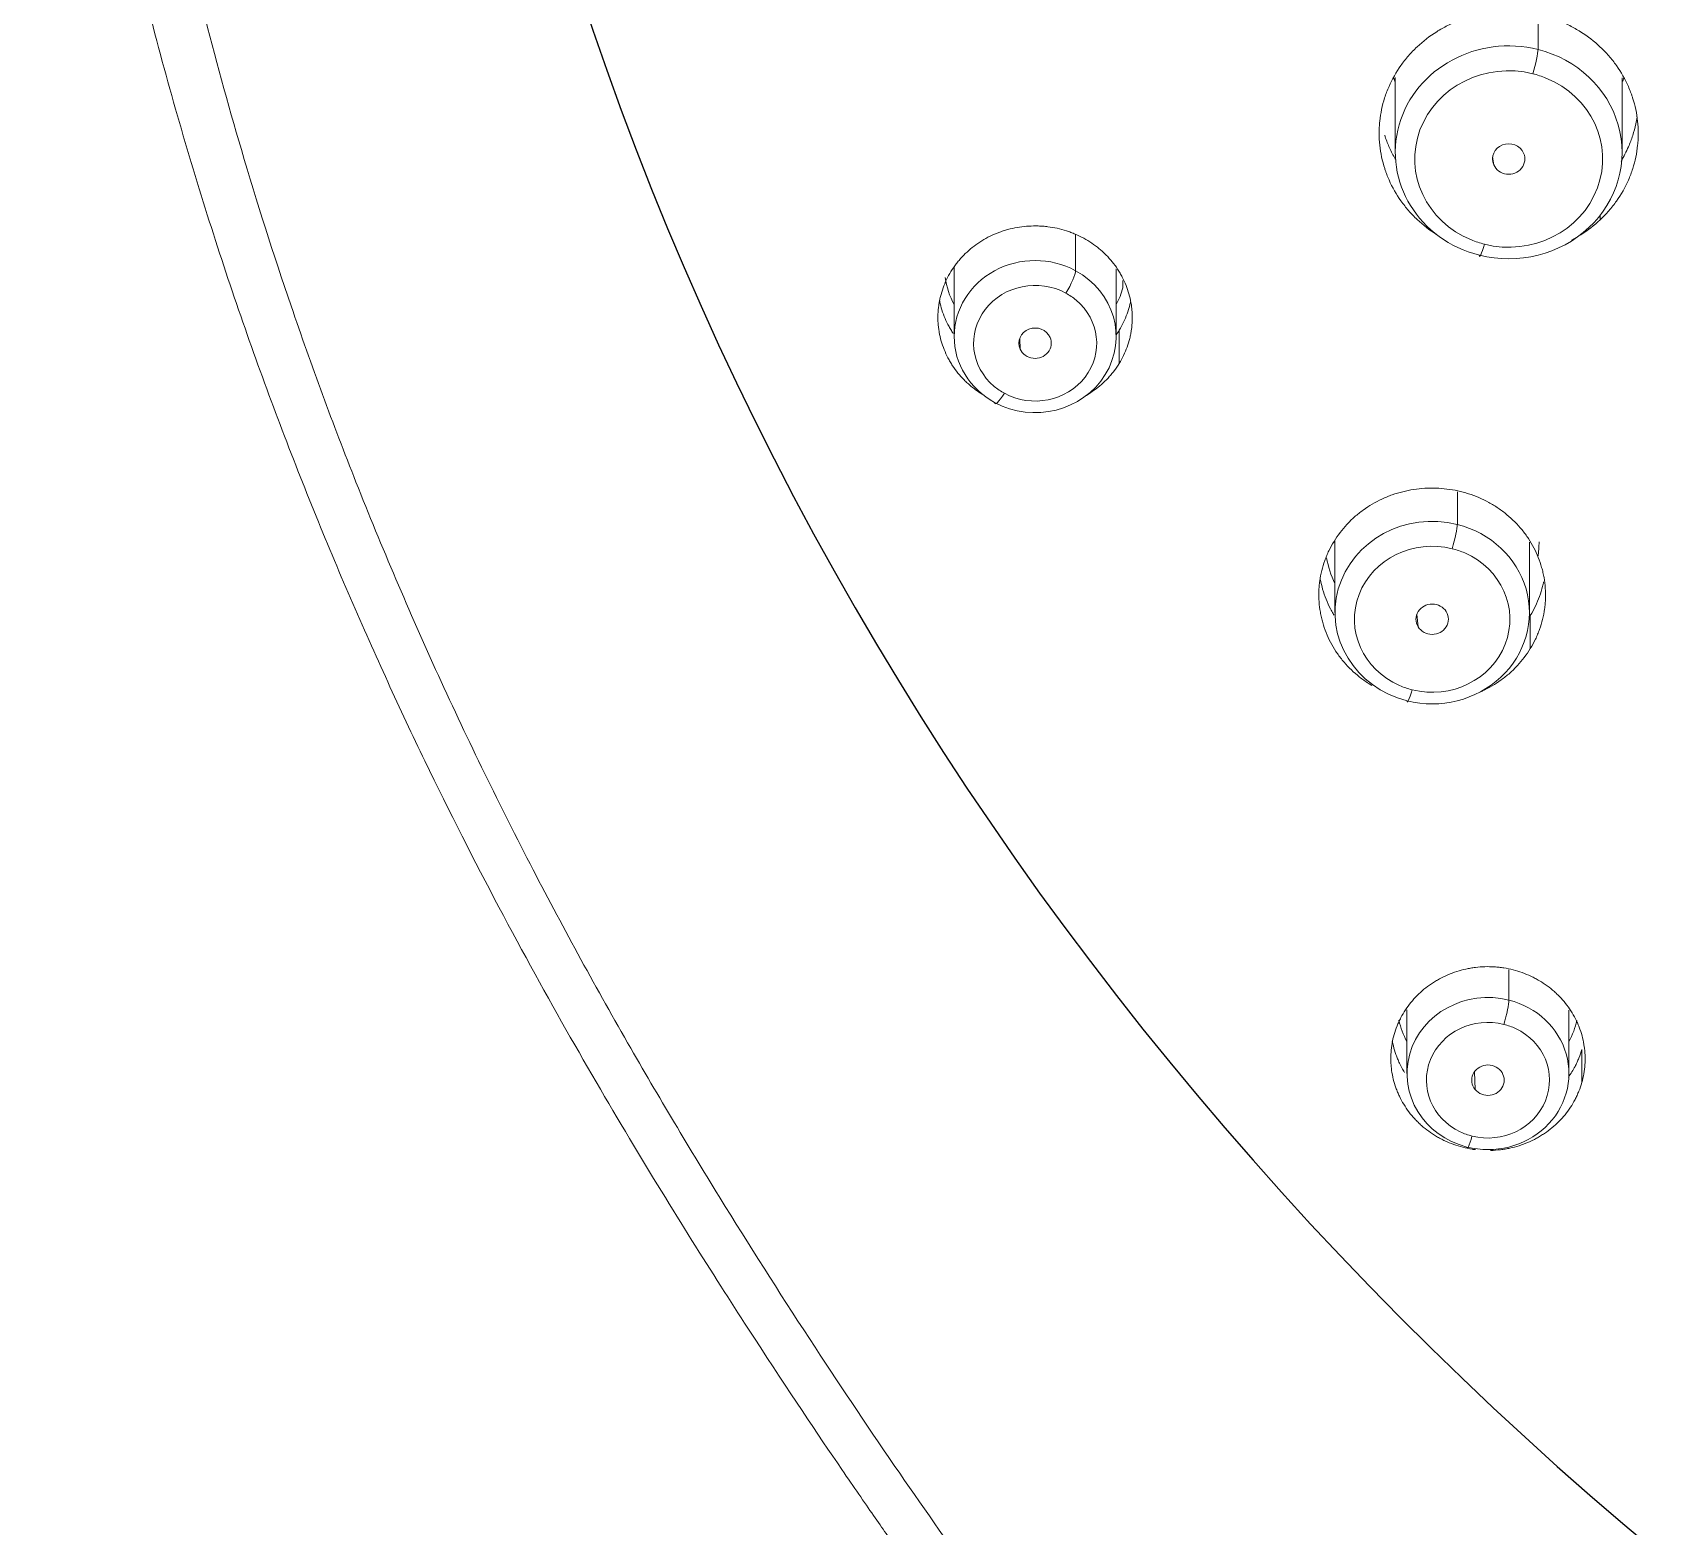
# Model space of a CAD drawing. Extents: x 3349 to 5808, y -3 to 827.
# Drawn here: x 3815.81 to 3836.02, y 498.76 to 517.22 of the extents above; entities that cross this region are included whole.
import ezdxf

# ---------------------------------------------------------------- set-up
doc = ezdxf.new("R2010")
doc.units = 0
doc.header["$LTSCALE"] = 4
doc.header["$MEASUREMENT"] = 0
doc.layers.get('0').update_dxf_attribs({"linetype": 'CONTINUOUS'})
doc.layers.add('1', color=7, linetype='CONTINUOUS')

msp = doc.modelspace()

# ---------------------------------------------------------------- linework, layer by layer
at = {"color": 7, "ltscale": 0.5}
msp.add_ellipse((3868.108, 529.628), major_axis=(-47.422, 0), ratio=0.896694, start_param=1.587359, end_param=7.826525, dxfattribs=at)
at = {"layer": '1', "color": 7, "linetype": 'Continuous', "lineweight": 13}
for p, q in [((3834.4, 517.007), (3834.4, 517.441)), ((3833.853, 515.583), (3833.839, 515.676)), ((3835.169, 514.905), (3835.169, 514.962)), ((3828.69, 514.275), (3828.69, 514.72)), ((3829.275, 514.155), (3829.275, 514.064)), ((3828.005, 513.307), (3827.999, 513.435)), ((3833.404, 511.141), (3833.404, 511.543)), ((3832.92, 509.875), (3832.902, 510.026)), ((3834.041, 505.263), (3834.041, 505.638)), ((3834.941, 504.654), (3834.941, 504.245)), ((3833.623, 504.159), (3833.614, 504.376))]:
    msp.add_line(p, q, dxfattribs=at)
at = {"layer": '1', "color": 7, "linetype": 'Continuous', "lineweight": 18}
for p, q in [((3832.638, 516.661), (3832.638, 515.737)), ((3835.438, 515.737), (3835.438, 516.657)), ((3827.19, 514.321), (3827.19, 513.461)), ((3829.19, 513.461), (3829.19, 514.3)), ((3831.893, 510.945), (3831.893, 510.051)), ((3834.293, 510.051), (3834.293, 510.923)), ((3832.782, 505.142), (3832.782, 504.356)), ((3834.782, 504.356), (3834.782, 505.138))]:
    msp.add_line(p, q, dxfattribs=at)
for centre, major_axis, ratio, start_param, end_param in [((3834.038, 515.737), (-1.4, 0), 0.939693, 4.45059, 7.592182), ((3834.038, 515.737), (-1.4, 0), 0.939693, 1.308997, 4.45059), ((3834.038, 517.16), (-1.52, 0), 0.939693, 0.362036, 0.39998), ((3834.038, 517.16), (-1.52, 0), 0.939693, 2.741547, 2.782044), ((3834.038, 515.655), (0.2, 0), 0.939591, 0.391663, 3.533255), ((3834.038, 515.655), (0.2, 0), 0.939591, 3.533255, 6.674848), ((3828.19, 513.461), (-1, 0), 0.939693, 4.18879, 7.330383), ((3828.19, 514.337), (1.123, 0), 0.939693, 3.280494, 3.614386), ((3828.19, 513.461), (-1, 0), 0.939693, 1.047198, 4.18879), ((3828.19, 514.337), (1.123, 0), 0.939693, 5.810408, 6.021386), ((3828.19, 513.379), (0.2, 0.001), 0.939285, 0.38908, 3.530672), ((3828.19, 513.379), (0.2, 0.001), 0.939285, 3.530672, 6.672265), ((3833.093, 510.051), (-1.2, 0), 0.939693, 4.45059, 7.592182), ((3833.093, 510.051), (-1.2, 0), 0.939693, 1.308997, 4.45059), ((3833.093, 510.927), (1.32, 0), 0.939693, 6.130458, 6.283168), ((3833.093, 510.927), (1.32, 0), 0.939693, 3.301994, 3.571287), ((3833.093, 509.969), (0.2, 0), 0.93953, 0.521038, 3.662631), ((3833.093, 509.969), (0.2, 0), 0.93953, 3.662631, 6.804224), ((3833.782, 504.356), (-1, 0), 0.939693, 4.45059, 7.592182), ((3833.782, 504.356), (-1, 0), 0.939693, 1.308997, 4.45059), ((3833.782, 505.231), (1.123, 0), 0.939693, 3.348201, 3.614402), ((3833.782, 505.231), (1.123, 0), 0.939693, 5.810376, 6.075595), ((3833.782, 504.274), (0.2, 0.001), 0.939541, 0.649593, 3.791186), ((3833.782, 504.274), (0.2, 0.001), 0.939541, 3.791186, 6.932779)]:
    msp.add_ellipse(centre, major_axis=major_axis, ratio=ratio, start_param=start_param, end_param=end_param, dxfattribs=at)
at = {"layer": '1', "color": 7, "linetype": 'Continuous', "lineweight": 13}
for centre, major_axis, ratio, start_param, end_param in [((3834.338, 516.79), (-0.059, -0.233), 0.088521, 1.232725, 2.803521), ((3834.038, 515.655), (-1.16, 0), 0.939693, 4.45059, 7.445929), ((3834.038, 515.655), (-1.16, 0), 0.939693, 1.308997, 4.304336), ((3834.038, 515.655), (-1.16, 0), 0.939693, 4.304336, 4.45059), ((3834.038, 515.655), (-1.16, 0), 0.939693, 1.162744, 1.308997), ((3833.738, 514.684), (0.059, 0.233), 0.088521, 2.803521, 4.374318), ((3828.19, 513.379), (-0.76, 0), 0.939693, 4.18879, 7.125628), ((3828.57, 514.08), (-0.114, -0.211), 0.17101, 1.265447, 2.836243), ((3828.19, 513.379), (-0.76, 0), 0.939693, 3.984035, 4.18879), ((3828.19, 513.379), (-0.76, 0), 0.939693, 1.047198, 3.984035), ((3828.19, 513.379), (-0.76, 0), 0.939693, 0.842443, 1.047198), ((3827.81, 512.843), (0.114, 0.211), 0.17101, 2.836243, 4.407039), ((3833.341, 510.923), (-0.059, -0.233), 0.088521, 1.232725, 2.803521), ((3833.093, 509.969), (-0.96, 0), 0.939693, 4.45059, 7.421553), ((3833.093, 509.969), (-0.96, 0), 0.939693, 1.308997, 4.279961), ((3833.093, 509.969), (-0.96, 0), 0.939693, 4.279961, 4.45059), ((3833.093, 509.969), (-0.96, 0), 0.939693, 1.138368, 1.308997), ((3832.845, 509.18), (0.059, 0.233), 0.088521, 2.803521, 4.374318), ((3833.979, 505.046), (-0.059, -0.233), 0.088521, 1.232725, 2.803521), ((3833.782, 504.274), (-0.76, 0), 0.939693, 4.45059, 7.387428), ((3833.782, 504.274), (-0.76, 0), 0.939693, 1.308997, 4.245835), ((3833.782, 504.274), (-0.76, 0), 0.939693, 4.245835, 4.45059), ((3833.782, 504.274), (-0.76, 0), 0.939693, 1.104242, 1.308997), ((3833.585, 503.666), (0.059, 0.233), 0.088521, 2.803521, 4.374318)]:
    msp.add_ellipse(centre, major_axis=major_axis, ratio=ratio, start_param=start_param, end_param=end_param, dxfattribs=at)
at = {"layer": '1', "color": 7, "linetype": 'Continuous', "lineweight": 18}
for points, knots in [([(3867.787, 577.688), (3866.647, 577.688), (3865.515, 577.653), (3863.272, 577.515), (3862.162, 577.412), (3858.869, 577.008), (3856.725, 576.611), (3852.571, 575.59), (3850.561, 574.967), (3847.66, 573.886), (3846.713, 573.501), (3844.859, 572.687), (3843.952, 572.258), (3841.296, 570.908), (3839.611, 569.926), (3836.42, 567.83), (3834.915, 566.716), (3832.091, 564.386), (3830.771, 563.17), (3828.317, 560.663), (3827.183, 559.372), (3825.096, 556.742), (3824.143, 555.404), (3822.412, 552.702), (3821.632, 551.339), (3820.237, 548.61), (3819.622, 547.243), (3818.545, 544.523), (3818.083, 543.17), (3817.299, 540.493), (3816.978, 539.169), (3816.461, 536.563), (3816.264, 535.281), (3815.98, 532.77), (3815.892, 531.541), (3815.811, 529.142), (3815.818, 527.973), (3815.916, 525.699), (3816.007, 524.595), (3816.256, 522.458), (3816.414, 521.425), (3816.785, 519.431), (3816.998, 518.47), (3817.466, 516.623), (3817.722, 515.737), (3818.261, 514.038), (3818.545, 513.225), (3819.13, 511.673), (3819.431, 510.933), (3820.04, 509.523), (3820.348, 508.854), (3820.961, 507.583), (3821.267, 506.982), (3821.868, 505.845), (3822.163, 505.31), (3822.737, 504.302), (3823.015, 503.83), (3823.547, 502.945), (3823.802, 502.533), (3824.284, 501.767), (3824.511, 501.413), (3825.146, 500.434), (3825.509, 499.894), (3825.951, 499.247), (3826.081, 499.059), (3826.25, 498.816), (3826.302, 498.742), (3826.373, 498.641), (3826.407, 498.593), (3826.444, 498.541), (3826.461, 498.516), (3826.47, 498.504), (3826.474, 498.498), (3826.476, 498.495), (3826.477, 498.494), (3826.477, 498.493), (3826.478, 498.493), (3826.478, 498.492), (3826.478, 498.492), (3826.478, 498.492), (3826.478, 498.492), (3826.478, 498.492), (3827.078, 497.644), (3827.7, 496.803), (3828.999, 495.145), (3829.675, 494.328), (3830.726, 493.122), (3831.082, 492.724), (3831.807, 491.933), (3832.175, 491.541), (3833.296, 490.377), (3834.063, 489.615), (3835.223, 488.48), (3835.611, 488.103), (3836.388, 487.348), (3836.776, 486.97), (3837.939, 485.83), (3838.712, 485.064), (3840.242, 483.506), (3840.999, 482.715), (3842.486, 481.1), (3843.217, 480.275), (3844.636, 478.582), (3845.326, 477.714), (3846.647, 475.926), (3847.279, 475.006), (3848.171, 473.584), (3848.459, 473.103), (3849.014, 472.126), (3849.281, 471.631), (3850.053, 470.124), (3850.528, 469.093), (3851.177, 467.513), (3851.383, 466.981), (3851.774, 465.906), (3851.96, 465.363), (3852.487, 463.722), (3852.799, 462.61), (3853.355, 460.359), (3853.598, 459.219), (3854.023, 456.919), (3854.205, 455.759), (3854.521, 453.422), (3854.655, 452.245), (3854.885, 449.88), (3854.982, 448.691), (3855.086, 447.198), (3855.109, 446.862), (3855.131, 446.52), (3855.133, 446.478), (3855.134, 446.469), (3855.134, 446.464), (3855.135, 446.449), (3855.137, 446.42), (3855.144, 446.313), (3855.159, 446.059), (3855.211, 445.197), (3855.253, 444.404), (3855.346, 442.48), (3855.397, 432.158), (3855.485, 429.491), (3855.52, 428.132), (3855.58, 425.364), (3855.605, 423.955), (3855.646, 421.087), (3855.664, 419.628), (3855.695, 416.66), (3855.708, 415.152), (3855.73, 412.085), (3855.74, 410.527), (3855.749, 408.746), (3855.75, 408.523), (3855.751, 408.297), (3855.751, 408.269), (3855.751, 408.264), (3855.751, 408.262), (3855.751, 408.258), (3855.751, 408.249), (3855.751, 408.224), (3855.752, 408.14), (3855.753, 407.942), (3855.756, 407.275), (3855.758, 406.676), (3855.764, 405.252), (3855.767, 404.322), (3855.775, 401.586), (3855.779, 399.837), (3855.785, 396.489), (3855.787, 394.889), (3855.791, 390.315), (3855.792, 387.565), (3855.793, 382.663), (3855.793, 380.511), (3855.793, 378.658)], [0, 0, 0, 0, 0.007812, 0.007812, 0.015625, 0.015625, 0.03125, 0.03125, 0.046875, 0.046875, 0.054687, 0.054687, 0.0625, 0.0625, 0.078125, 0.078125, 0.09375, 0.09375, 0.109375, 0.109375, 0.125, 0.125, 0.140625, 0.140625, 0.15625, 0.15625, 0.171875, 0.171875, 0.1875, 0.1875, 0.203125, 0.203125, 0.21875, 0.21875, 0.234375, 0.234375, 0.25, 0.25, 0.265625, 0.265625, 0.28125, 0.28125, 0.296875, 0.296875, 0.3125, 0.3125, 0.328125, 0.328125, 0.34375, 0.34375, 0.359375, 0.359375, 0.375, 0.375, 0.390625, 0.390625, 0.40625, 0.40625, 0.421875, 0.421875, 0.4375, 0.4375, 0.46875, 0.46875, 0.484375, 0.484375, 0.492187, 0.492187, 0.496094, 0.498047, 0.499023, 0.499512, 0.499756, 0.499878, 0.499939, 0.499969, 0.499985, 0.499992, 0.499996, 0.499998, 0.499998, 0.5, 0.5, 0.515625, 0.515625, 0.53125, 0.53125, 0.539062, 0.539062, 0.546875, 0.546875, 0.5625, 0.5625, 0.570312, 0.570312, 0.578125, 0.578125, 0.59375, 0.59375, 0.609375, 0.609375, 0.625, 0.625, 0.640625, 0.640625, 0.65625, 0.65625, 0.664062, 0.664062, 0.671875, 0.671875, 0.6875, 0.6875, 0.695312, 0.695312, 0.703125, 0.703125, 0.71875, 0.71875, 0.734375, 0.734375, 0.75, 0.75, 0.765625, 0.765625, 0.78125, 0.78125, 0.785156, 0.785645, 0.785706, 0.785706, 0.785767, 0.785767, 0.785889, 0.786133, 0.787109, 0.789062, 0.796875, 0.796875, 0.8125, 0.8125, 0.828125, 0.828125, 0.84375, 0.84375, 0.859375, 0.859375, 0.875, 0.875, 0.890625, 0.890625, 0.892578, 0.892822, 0.892853, 0.892853, 0.892868, 0.892868, 0.892883, 0.892944, 0.893066, 0.893555, 0.894531, 0.898437, 0.898437, 0.90625, 0.90625, 0.921875, 0.921875, 0.9375, 0.9375, 0.96875, 0.96875, 1, 1, 1, 1]), ([(3832.907, 517.04), (3832.982, 517.111), (3833.062, 517.173), (3833.192, 517.255), (3833.237, 517.28), (3833.307, 517.315), (3833.33, 517.326), (3833.378, 517.347), (3833.402, 517.357), (3833.523, 517.405), (3833.623, 517.433), (3833.751, 517.457), (3833.79, 517.463), (3833.829, 517.468), (3833.855, 517.471), (3833.868, 517.473), (3833.934, 517.479), (3833.986, 517.481), (3834.143, 517.481), (3834.246, 517.471), (3834.375, 517.447), (3834.401, 517.441), (3834.452, 517.429), (3834.478, 517.423), (3834.553, 517.401), (3834.651, 517.368), (3834.745, 517.326), (3834.815, 517.291), (3834.837, 517.279), (3834.883, 517.253), (3834.905, 517.24), (3835.014, 517.171), (3835.095, 517.108), (3835.206, 517.004), (3835.241, 516.968), (3835.291, 516.91), (3835.307, 516.89), (3835.339, 516.85), (3835.354, 516.83), (3835.426, 516.728), (3835.476, 516.641), (3835.526, 516.527), (3835.535, 516.504), (3835.549, 516.469), (3835.553, 516.457), (3835.561, 516.433), (3835.581, 516.374), (3835.597, 516.315), (3835.628, 516.17), (3835.638, 516.072), (3835.638, 515.948), (3835.638, 515.923), (3835.635, 515.873), (3835.633, 515.849), (3835.625, 515.775), (3835.61, 515.678), (3835.585, 515.583), (3835.562, 515.512), (3835.554, 515.488), (3835.536, 515.441), (3835.527, 515.418), (3835.477, 515.304), (3835.427, 515.217), (3835.355, 515.115), (3835.34, 515.095), (3835.309, 515.055), (3835.293, 515.035), (3835.242, 514.977), (3835.207, 514.941), (3835.169, 514.905)], [0, 0, 0, 0, 0.0625, 0.0625, 0.09375, 0.09375, 0.109375, 0.109375, 0.125, 0.125, 0.1875, 0.1875, 0.203125, 0.210937, 0.210937, 0.21875, 0.21875, 0.25, 0.25, 0.3125, 0.3125, 0.328125, 0.328125, 0.34375, 0.34375, 0.375, 0.40625, 0.40625, 0.421875, 0.421875, 0.4375, 0.4375, 0.5, 0.5, 0.53125, 0.53125, 0.546875, 0.546875, 0.5625, 0.5625, 0.625, 0.625, 0.640625, 0.640625, 0.648437, 0.648437, 0.65625, 0.6875, 0.6875, 0.75, 0.75, 0.765625, 0.765625, 0.78125, 0.78125, 0.8125, 0.84375, 0.84375, 0.859375, 0.859375, 0.875, 0.875, 0.9375, 0.9375, 0.953125, 0.953125, 0.96875, 0.96875, 1, 1, 1, 1]), ([(3833.155, 514.717), (3833.153, 514.718), (3833.151, 514.719), (3833.062, 514.775), (3832.981, 514.838), (3832.871, 514.942), (3832.835, 514.979), (3832.785, 515.036), (3832.769, 515.056), (3832.738, 515.096), (3832.722, 515.116), (3832.65, 515.218), (3832.601, 515.305), (3832.55, 515.419), (3832.541, 515.442), (3832.528, 515.477), (3832.523, 515.489), (3832.515, 515.513), (3832.495, 515.572), (3832.479, 515.632), (3832.449, 515.776), (3832.438, 515.874), (3832.438, 515.999), (3832.439, 516.023), (3832.441, 516.073), (3832.443, 516.097), (3832.451, 516.171), (3832.466, 516.268), (3832.491, 516.364), (3832.514, 516.434), (3832.522, 516.458), (3832.54, 516.505), (3832.55, 516.528), (3832.6, 516.642), (3832.649, 516.729), (3832.721, 516.831), (3832.736, 516.851), (3832.768, 516.891), (3832.784, 516.911), (3832.834, 516.968), (3832.869, 517.005), (3832.907, 517.04)], [0, 0, 0, 0, 0.002162, 0.002162, 0.113033, 0.113033, 0.168468, 0.168468, 0.196186, 0.196186, 0.223904, 0.223904, 0.334775, 0.334775, 0.362492, 0.362492, 0.376351, 0.376351, 0.39021, 0.445646, 0.445646, 0.556516, 0.556516, 0.584234, 0.584234, 0.611952, 0.611952, 0.667387, 0.722823, 0.722823, 0.75054, 0.75054, 0.778258, 0.778258, 0.889129, 0.889129, 0.916847, 0.916847, 0.944565, 0.944565, 1, 1, 1, 1]), ([(3835.623, 516.175), (3835.619, 516.146), (3835.614, 516.117), (3835.598, 516.041), (3835.585, 515.993), (3835.562, 515.922), (3835.554, 515.898), (3835.536, 515.851), (3835.527, 515.828), (3835.49, 515.745), (3835.46, 515.687), (3835.425, 515.63)], [0, 0, 0, 0, 0.151341, 0.151341, 0.406768, 0.406768, 0.534482, 0.534482, 0.662196, 0.662196, 1, 1, 1, 1]), ([(3832.507, 515.949), (3832.507, 515.949), (3832.507, 515.948), (3832.522, 515.9), (3832.557, 515.808), (3832.602, 515.719), (3832.633, 515.664), (3832.639, 515.654), (3832.645, 515.643)], [0, 0, 0, 0, 0.004434, 0.004434, 0.447893, 0.891352, 0.891352, 1, 1, 1, 1]), ([(3829.229, 513.13), (3829.268, 513.195), (3829.301, 513.262), (3829.338, 513.367), (3829.349, 513.403), (3829.363, 513.457), (3829.367, 513.475), (3829.374, 513.512), (3829.377, 513.53), (3829.39, 513.622), (3829.392, 513.696), (3829.386, 513.788), (3829.384, 513.806), (3829.38, 513.843), (3829.377, 513.862), (3829.367, 513.917), (3829.359, 513.953), (3829.328, 514.06), (3829.301, 514.129), (3829.257, 514.212), (3829.248, 514.229), (3829.229, 514.262), (3829.219, 514.278), (3829.188, 514.325), (3829.143, 514.386), (3829.093, 514.442), (3829.053, 514.482), (3829.039, 514.496), (3829.01, 514.522), (3828.996, 514.534), (3828.922, 514.596), (3828.858, 514.639), (3828.756, 514.694), (3828.722, 514.711), (3828.668, 514.734), (3828.649, 514.742), (3828.613, 514.755), (3828.594, 514.762), (3828.501, 514.792), (3828.425, 514.809), (3828.328, 514.821), (3828.308, 514.823), (3828.269, 514.826), (3828.249, 514.827), (3828.19, 514.829), (3828.151, 514.828), (3828.034, 514.821), (3827.956, 514.81), (3827.861, 514.786), (3827.842, 514.78), (3827.804, 514.769), (3827.786, 514.763), (3827.731, 514.744), (3827.659, 514.714), (3827.59, 514.679), (3827.524, 514.64), (3827.491, 514.618), (3827.397, 514.551), (3827.34, 514.501), (3827.275, 514.431), (3827.263, 514.417), (3827.238, 514.388), (3827.226, 514.373), (3827.192, 514.328), (3827.17, 514.297), (3827.15, 514.264)], [0, 0, 0, 0, 0.0625, 0.0625, 0.09375, 0.09375, 0.109375, 0.109375, 0.125, 0.125, 0.1875, 0.1875, 0.203125, 0.203125, 0.21875, 0.21875, 0.25, 0.25, 0.3125, 0.3125, 0.328125, 0.328125, 0.34375, 0.34375, 0.375, 0.40625, 0.40625, 0.421875, 0.421875, 0.4375, 0.4375, 0.5, 0.5, 0.53125, 0.53125, 0.546875, 0.546875, 0.5625, 0.5625, 0.625, 0.625, 0.640625, 0.640625, 0.65625, 0.65625, 0.6875, 0.6875, 0.75, 0.75, 0.765625, 0.765625, 0.78125, 0.78125, 0.8125, 0.84375, 0.84375, 0.875, 0.875, 0.9375, 0.9375, 0.953125, 0.953125, 0.96875, 0.96875, 1, 1, 1, 1]), ([(3835.169, 514.905), (3835.095, 514.835), (3835.014, 514.773), (3834.891, 514.695), (3834.853, 514.674), (3834.814, 514.653)], [0, 0, 0, 0, 0.702864, 0.702864, 1, 1, 1, 1]), ([(3827.15, 514.264), (3827.111, 514.2), (3827.079, 514.132), (3827.041, 514.028), (3827.03, 513.992), (3827.017, 513.938), (3827.013, 513.92), (3827.005, 513.883), (3827.002, 513.865), (3826.99, 513.773), (3826.987, 513.699), (3826.993, 513.607), (3826.995, 513.589), (3827, 513.552), (3827.002, 513.533), (3827.012, 513.478), (3827.02, 513.442), (3827.051, 513.335), (3827.078, 513.266), (3827.122, 513.182), (3827.131, 513.166), (3827.15, 513.133), (3827.16, 513.117), (3827.191, 513.07), (3827.236, 513.009), (3827.286, 512.953), (3827.327, 512.912), (3827.34, 512.899), (3827.369, 512.873), (3827.383, 512.861), (3827.448, 512.807), (3827.501, 512.77), (3827.557, 512.737)], [0, 0, 0, 0, 0.127559, 0.127559, 0.191339, 0.191339, 0.223229, 0.223229, 0.255118, 0.255118, 0.382678, 0.382678, 0.414567, 0.414567, 0.446457, 0.446457, 0.510237, 0.510237, 0.637796, 0.637796, 0.669686, 0.669686, 0.701576, 0.701576, 0.765355, 0.829135, 0.829135, 0.861024, 0.861024, 0.892914, 0.892914, 1, 1, 1, 1]), ([(3827.008, 513.913), (3827.014, 513.88), (3827.022, 513.848), (3827.051, 513.745), (3827.078, 513.676), (3827.122, 513.593), (3827.131, 513.576), (3827.15, 513.544), (3827.16, 513.528), (3827.173, 513.508), (3827.176, 513.504), (3827.179, 513.499)], [0, 0, 0, 0, 0.219776, 0.219776, 0.717289, 0.717289, 0.841667, 0.841667, 0.966045, 0.966045, 1, 1, 1, 1]), ([(3829.229, 513.54), (3829.268, 513.605), (3829.301, 513.672), (3829.338, 513.777), (3829.349, 513.813), (3829.362, 513.863), (3829.365, 513.877), (3829.368, 513.892)], [0, 0, 0, 0, 0.589536, 0.589536, 0.884304, 0.884304, 1, 1, 1, 1]), ([(3828.818, 512.733), (3828.819, 512.734), (3828.821, 512.734), (3828.856, 512.755), (3828.888, 512.776), (3828.982, 512.844), (3829.039, 512.894), (3829.104, 512.963), (3829.116, 512.977), (3829.141, 513.007), (3829.153, 513.021), (3829.188, 513.067), (3829.209, 513.098), (3829.229, 513.13)], [0, 0, 0, 0, 0.008919, 0.008919, 0.207136, 0.207136, 0.603568, 0.603568, 0.702676, 0.702676, 0.801784, 0.801784, 1, 1, 1, 1]), ([(3831.881, 510.931), (3831.927, 511.006), (3831.98, 511.076), (3832.07, 511.173), (3832.102, 511.204), (3832.152, 511.249), (3832.17, 511.263), (3832.205, 511.291), (3832.223, 511.305), (3832.314, 511.371), (3832.391, 511.416), (3832.494, 511.463), (3832.515, 511.472), (3832.557, 511.49), (3832.578, 511.498), (3832.643, 511.521), (3832.687, 511.534), (3832.819, 511.567), (3832.909, 511.581), (3833.024, 511.588), (3833.047, 511.589), (3833.093, 511.59), (3833.116, 511.589), (3833.185, 511.587), (3833.276, 511.58), (3833.366, 511.565), (3833.432, 511.55), (3833.455, 511.544), (3833.499, 511.532), (3833.521, 511.526), (3833.63, 511.491), (3833.713, 511.455), (3833.832, 511.39), (3833.87, 511.367), (3833.927, 511.329), (3833.945, 511.316), (3833.981, 511.289), (3833.999, 511.275), (3834.085, 511.204), (3834.147, 511.141), (3834.217, 511.055), (3834.231, 511.037), (3834.257, 511.002), (3834.27, 510.983), (3834.306, 510.928), (3834.328, 510.89), (3834.389, 510.774), (3834.421, 510.694), (3834.451, 510.588), (3834.457, 510.567), (3834.466, 510.525), (3834.471, 510.504), (3834.482, 510.44), (3834.492, 510.354), (3834.494, 510.268), (3834.492, 510.203), (3834.49, 510.181), (3834.487, 510.138), (3834.484, 510.116), (3834.469, 510.009), (3834.448, 509.925), (3834.412, 509.823), (3834.404, 509.803), (3834.387, 509.762), (3834.378, 509.742), (3834.35, 509.683), (3834.329, 509.644), (3834.305, 509.606)], [0, 0, 0, 0, 0.0625, 0.0625, 0.09375, 0.09375, 0.109375, 0.109375, 0.125, 0.125, 0.1875, 0.1875, 0.203125, 0.203125, 0.21875, 0.21875, 0.25, 0.25, 0.3125, 0.3125, 0.328125, 0.328125, 0.34375, 0.34375, 0.375, 0.40625, 0.40625, 0.421875, 0.421875, 0.4375, 0.4375, 0.5, 0.5, 0.53125, 0.53125, 0.546875, 0.546875, 0.5625, 0.5625, 0.625, 0.625, 0.640625, 0.640625, 0.65625, 0.65625, 0.6875, 0.6875, 0.75, 0.75, 0.765625, 0.765625, 0.78125, 0.78125, 0.8125, 0.84375, 0.84375, 0.859375, 0.859375, 0.875, 0.875, 0.9375, 0.9375, 0.953125, 0.953125, 0.96875, 0.96875, 1, 1, 1, 1]), ([(3832.347, 509.152), (3832.323, 509.166), (3832.301, 509.18), (3832.259, 509.208), (3832.241, 509.221), (3832.205, 509.248), (3832.187, 509.262), (3832.101, 509.334), (3832.039, 509.396), (3831.969, 509.482), (3831.955, 509.5), (3831.929, 509.536), (3831.916, 509.554), (3831.88, 509.609), (3831.858, 509.647), (3831.797, 509.763), (3831.765, 509.844), (3831.735, 509.949), (3831.73, 509.97), (3831.72, 510.012), (3831.716, 510.034), (3831.704, 510.098), (3831.694, 510.183), (3831.692, 510.269), (3831.694, 510.334), (3831.696, 510.356), (3831.699, 510.399), (3831.702, 510.421), (3831.717, 510.528), (3831.738, 510.612), (3831.774, 510.714), (3831.782, 510.734), (3831.799, 510.775), (3831.808, 510.795), (3831.836, 510.854), (3831.858, 510.893), (3831.881, 510.931)], [0, 0, 0, 0, 0.038431, 0.038431, 0.070483, 0.070483, 0.102535, 0.102535, 0.230745, 0.230745, 0.262797, 0.262797, 0.294849, 0.294849, 0.358954, 0.358954, 0.487163, 0.487163, 0.519215, 0.519215, 0.551268, 0.551268, 0.615372, 0.679477, 0.679477, 0.711529, 0.711529, 0.743582, 0.743582, 0.871791, 0.871791, 0.903843, 0.903843, 0.935895, 0.935895, 1, 1, 1, 1]), ([(3831.714, 510.454), (3831.721, 510.415), (3831.73, 510.377), (3831.764, 510.256), (3831.796, 510.175), (3831.847, 510.078), (3831.858, 510.058), (3831.873, 510.032), (3831.878, 510.025), (3831.882, 510.018)], [0, 0, 0, 0, 0.25219, 0.25219, 0.808596, 0.808596, 0.947697, 0.947697, 1, 1, 1, 1]), ([(3834.305, 510.015), (3834.352, 510.091), (3834.389, 510.17), (3834.433, 510.292), (3834.446, 510.333), (3834.461, 510.394), (3834.465, 510.413), (3834.469, 510.431)], [0, 0, 0, 0, 0.581818, 0.581818, 0.872727, 0.872727, 1, 1, 1, 1]), ([(3834.305, 509.606), (3834.259, 509.531), (3834.206, 509.461), (3834.116, 509.364), (3834.084, 509.333), (3834.034, 509.288), (3834.016, 509.274), (3833.981, 509.246), (3833.963, 509.232), (3833.872, 509.166), (3833.795, 509.121), (3833.711, 509.082), (3833.709, 509.081), (3833.707, 509.08)], [0, 0, 0, 0, 0.330688, 0.330688, 0.496032, 0.496032, 0.578704, 0.578704, 0.661376, 0.661376, 0.992064, 0.992064, 1, 1, 1, 1]), ([(3834.941, 504.245), (3834.962, 504.318), (3834.974, 504.391), (3834.982, 504.502), (3834.983, 504.539), (3834.981, 504.595), (3834.98, 504.613), (3834.976, 504.651), (3834.974, 504.669), (3834.961, 504.761), (3834.944, 504.833), (3834.912, 504.921), (3834.905, 504.939), (3834.891, 504.973), (3834.883, 504.991), (3834.859, 505.042), (3834.841, 505.075), (3834.782, 505.171), (3834.737, 505.231), (3834.672, 505.302), (3834.658, 505.316), (3834.631, 505.342), (3834.617, 505.356), (3834.574, 505.394), (3834.514, 505.442), (3834.45, 505.484), (3834.4, 505.513), (3834.383, 505.523), (3834.348, 505.541), (3834.331, 505.55), (3834.242, 505.591), (3834.169, 505.618), (3834.056, 505.647), (3834.017, 505.655), (3833.959, 505.664), (3833.939, 505.666), (3833.9, 505.671), (3833.88, 505.673), (3833.783, 505.679), (3833.704, 505.677), (3833.607, 505.665), (3833.587, 505.662), (3833.549, 505.655), (3833.529, 505.652), (3833.472, 505.639), (3833.434, 505.629), (3833.323, 505.593), (3833.251, 505.563), (3833.166, 505.517), (3833.149, 505.507), (3833.116, 505.487), (3833.067, 505.456), (3832.99, 505.398), (3832.934, 505.347), (3832.88, 505.293), (3832.854, 505.264), (3832.782, 505.176), (3832.741, 505.113), (3832.698, 505.03), (3832.689, 505.013), (3832.674, 504.979), (3832.666, 504.962), (3832.645, 504.909), (3832.633, 504.874), (3832.623, 504.838)], [0, 0, 0, 0, 0.0625, 0.0625, 0.09375, 0.09375, 0.109375, 0.109375, 0.125, 0.125, 0.1875, 0.1875, 0.203125, 0.203125, 0.21875, 0.21875, 0.25, 0.25, 0.3125, 0.3125, 0.328125, 0.328125, 0.34375, 0.34375, 0.375, 0.40625, 0.40625, 0.421875, 0.421875, 0.4375, 0.4375, 0.5, 0.5, 0.53125, 0.53125, 0.546875, 0.546875, 0.5625, 0.5625, 0.625, 0.625, 0.640625, 0.640625, 0.65625, 0.65625, 0.6875, 0.6875, 0.75, 0.75, 0.765625, 0.765625, 0.78125, 0.8125, 0.84375, 0.84375, 0.875, 0.875, 0.9375, 0.9375, 0.953125, 0.953125, 0.96875, 0.96875, 1, 1, 1, 1]), ([(3832.623, 504.838), (3832.602, 504.765), (3832.59, 504.692), (3832.582, 504.582), (3832.581, 504.544), (3832.583, 504.489), (3832.584, 504.47), (3832.588, 504.433), (3832.59, 504.414), (3832.603, 504.322), (3832.62, 504.25), (3832.652, 504.162), (3832.659, 504.144), (3832.673, 504.11), (3832.681, 504.092), (3832.705, 504.041), (3832.723, 504.008), (3832.782, 503.912), (3832.827, 503.852), (3832.892, 503.781), (3832.906, 503.767), (3832.933, 503.74), (3832.947, 503.727), (3832.99, 503.689), (3833.05, 503.641), (3833.114, 503.599), (3833.164, 503.569), (3833.181, 503.56), (3833.216, 503.541), (3833.233, 503.533), (3833.322, 503.491), (3833.395, 503.465), (3833.508, 503.436), (3833.547, 503.428), (3833.6, 503.419), (3833.614, 503.417), (3833.628, 503.416)], [0, 0, 0, 0, 0.115227, 0.115227, 0.172841, 0.172841, 0.201648, 0.201648, 0.230455, 0.230455, 0.345682, 0.345682, 0.374489, 0.374489, 0.403295, 0.403295, 0.460909, 0.460909, 0.576136, 0.576136, 0.604943, 0.604943, 0.63375, 0.63375, 0.691364, 0.748977, 0.748977, 0.777784, 0.777784, 0.806591, 0.806591, 0.921818, 0.921818, 0.979432, 0.979432, 1, 1, 1, 1]), ([(3832.601, 504.755), (3832.604, 504.735), (3832.609, 504.716), (3832.622, 504.661), (3832.633, 504.625), (3832.652, 504.572), (3832.659, 504.555), (3832.673, 504.52), (3832.681, 504.503), (3832.705, 504.451), (3832.723, 504.418), (3832.746, 504.38), (3832.75, 504.374), (3832.753, 504.369)], [0, 0, 0, 0, 0.142589, 0.142589, 0.41213, 0.41213, 0.546901, 0.546901, 0.681672, 0.681672, 0.951214, 0.951214, 1, 1, 1, 1]), ([(3834.775, 504.31), (3834.806, 504.353), (3834.833, 504.398), (3834.866, 504.461), (3834.875, 504.478), (3834.89, 504.512), (3834.898, 504.53), (3834.919, 504.582), (3834.931, 504.618), (3834.941, 504.654)], [0, 0, 0, 0, 0.41237, 0.41237, 0.559277, 0.559277, 0.706185, 0.706185, 1, 1, 1, 1]), ([(3833.814, 503.406), (3833.856, 503.407), (3833.897, 503.41), (3833.957, 503.418), (3833.976, 503.42), (3834.015, 503.427), (3834.035, 503.431), (3834.092, 503.443), (3834.13, 503.453), (3834.241, 503.489), (3834.313, 503.519), (3834.398, 503.566), (3834.415, 503.575), (3834.448, 503.596), (3834.497, 503.627), (3834.574, 503.684), (3834.63, 503.736), (3834.684, 503.79), (3834.71, 503.818), (3834.782, 503.907), (3834.823, 503.97), (3834.866, 504.053), (3834.875, 504.069), (3834.89, 504.104), (3834.898, 504.121), (3834.919, 504.174), (3834.931, 504.209), (3834.941, 504.245)], [0, 0, 0, 0, 0.08053, 0.08053, 0.118842, 0.118842, 0.157153, 0.157153, 0.233775, 0.233775, 0.38702, 0.38702, 0.425332, 0.425332, 0.463643, 0.540265, 0.616888, 0.616888, 0.69351, 0.69351, 0.846755, 0.846755, 0.885066, 0.885066, 0.923378, 0.923378, 1, 1, 1, 1])]:
    msp.add_open_spline(points, degree=3, knots=knots, dxfattribs=at)
at = {"layer": '1', "color": 7, "linetype": 'Continuous', "lineweight": 13}
msp.add_open_spline([(3856.243, 378.657), (3856.244, 379.076), (3856.252, 381.175), (3856.263, 384.79), (3856.276, 389.37), (3856.285, 393.539), (3856.29, 397.344), (3856.293, 400.81), (3856.292, 403.96), (3856.288, 406.866), (3856.282, 409.65), (3856.272, 412.425), (3856.258, 415.229), (3856.24, 418.032), (3856.216, 420.829), (3856.185, 423.701), (3856.138, 426.779), (3856.065, 430.144), (3855.948, 442.769), (3855.768, 446.455), (3855.513, 449.996), (3855.185, 453.245), (3854.787, 456.167), (3854.327, 458.792), (3853.814, 461.149), (3853.262, 463.259), (3852.683, 465.152), (3852.076, 466.884), (3851.421, 468.532), (3850.696, 470.153), (3849.897, 471.749), (3849.031, 473.299), (3848.087, 474.822), (3847.026, 476.381), (3845.799, 478.03), (3844.402, 479.759), (3842.891, 481.494), (3841.363, 483.145), (3839.903, 484.653), (3838.553, 486.005), (3837.32, 487.217), (3836.199, 488.305), (3835.186, 489.289), (3834.272, 490.188), (3833.435, 491.027), (3832.645, 491.844), (3831.866, 492.678), (3831.067, 493.564), (3830.229, 494.533), (3829.346, 495.6), (3828.427, 496.77), (3827.474, 498.051), (3826.48, 499.46), (3825.431, 501.025), (3824.316, 502.772), (3823.142, 504.733), (3821.946, 506.915), (3820.809, 509.247), (3819.817, 511.573), (3819.017, 513.744), (3818.397, 515.693), (3817.922, 517.432), (3817.558, 518.988), (3817.281, 520.381), (3817.071, 521.631), (3816.911, 522.763), (3816.788, 523.81), (3816.693, 524.815), (3816.62, 525.831), (3816.567, 526.918), (3816.538, 528.124), (3816.545, 529.466), (3816.596, 530.887), (3816.691, 532.29), (3816.82, 533.604), (3816.974, 534.833), (3817.155, 536.029), (3817.373, 537.249), (3817.641, 538.54), (3817.974, 539.935), (3818.39, 541.453), (3818.908, 543.103), (3819.546, 544.888), (3820.332, 546.817), (3821.297, 548.901), (3822.484, 551.153), (3823.943, 553.58), (3825.735, 556.181), (3827.909, 558.912), (3830.445, 561.646), (3833.204, 564.194), (3835.985, 566.405), (3838.636, 568.238), (3841.105, 569.737), (3843.392, 570.968), (3845.505, 571.98), (3847.449, 572.811), (3849.233, 573.496), (3850.879, 574.065), (3852.406, 574.54), (3853.82, 574.936), (3855.123, 575.264), (3856.318, 575.536), (3857.414, 575.76), (3858.419, 575.945), (3859.34, 576.097), (3860.183, 576.222), (3860.955, 576.325), (3861.66, 576.409), (3862.305, 576.478), (3862.896, 576.535), (3863.437, 576.58), (3863.932, 576.618), (3864.386, 576.648), (3864.801, 576.672), (3865.18, 576.691), (3865.524, 576.707), (3865.837, 576.719), (3866.12, 576.728), (3866.377, 576.735), (3866.608, 576.741), (3866.815, 576.745), (3866.999, 576.748), (3867.166, 576.75), (3867.323, 576.751), (3867.478, 576.752), (3867.632, 576.753), (3867.735, 576.753), (3867.787, 576.753)], degree=3, knots=[0, 0, 0, 0, 0.005332, 0.026657, 0.045928, 0.063518, 0.079622, 0.09428, 0.107542, 0.119646, 0.131211, 0.142915, 0.154909, 0.166846, 0.178543, 0.190457, 0.203359, 0.217671, 0.233236, 0.249287, 0.264578, 0.278367, 0.2908, 0.302077, 0.312278, 0.321501, 0.329846, 0.3375, 0.344906, 0.35249, 0.3602, 0.367734, 0.375218, 0.383151, 0.391929, 0.401614, 0.411732, 0.421533, 0.43059, 0.438792, 0.446183, 0.452884, 0.458958, 0.464444, 0.469493, 0.474346, 0.479239, 0.484381, 0.489946, 0.496016, 0.502549, 0.509528, 0.51707, 0.525338, 0.53446, 0.544553, 0.555725, 0.567644, 0.579257, 0.589655, 0.598767, 0.606828, 0.613996, 0.620369, 0.626055, 0.631169, 0.635861, 0.640339, 0.644857, 0.64969, 0.655098, 0.661237, 0.667901, 0.67441, 0.680321, 0.685819, 0.691204, 0.696728, 0.702624, 0.709068, 0.716154, 0.723922, 0.732423, 0.741735, 0.751978, 0.7633, 0.77586, 0.789833, 0.805359, 0.822162, 0.839063, 0.854695, 0.868637, 0.881052, 0.892202, 0.902275, 0.911323, 0.919459, 0.926876, 0.933712, 0.93999, 0.945713, 0.950929, 0.955689, 0.960034, 0.964003, 0.967625, 0.970931, 0.973947, 0.976701, 0.979221, 0.981527, 0.983638, 0.98557, 0.987336, 0.988946, 0.99041, 0.991737, 0.992939, 0.994031, 0.995018, 0.995896, 0.996668, 0.997366, 0.998029, 0.998682, 0.999334, 1, 1, 1, 1], dxfattribs=at)
at = {"layer": '1', "color": 7, "linetype": 'Continuous', "lineweight": 18}
msp.add_open_spline([(3829.191, 513.482), (3829.204, 513.501), (3829.217, 513.52), (3829.229, 513.54)], degree=3, dxfattribs=at)
at = {"layer": '1', "color": 7, "linetype": 'Continuous', "lineweight": 13}
for points in [[(3829.229, 513.54), (3829.229, 513.403), (3829.229, 513.267), (3829.229, 513.13)], [(3834.305, 510.015), (3834.305, 509.879), (3834.305, 509.743), (3834.305, 509.606)]]:
    msp.add_open_spline(points, degree=3, dxfattribs=at)

doc.saveas('drawing.dxf')
